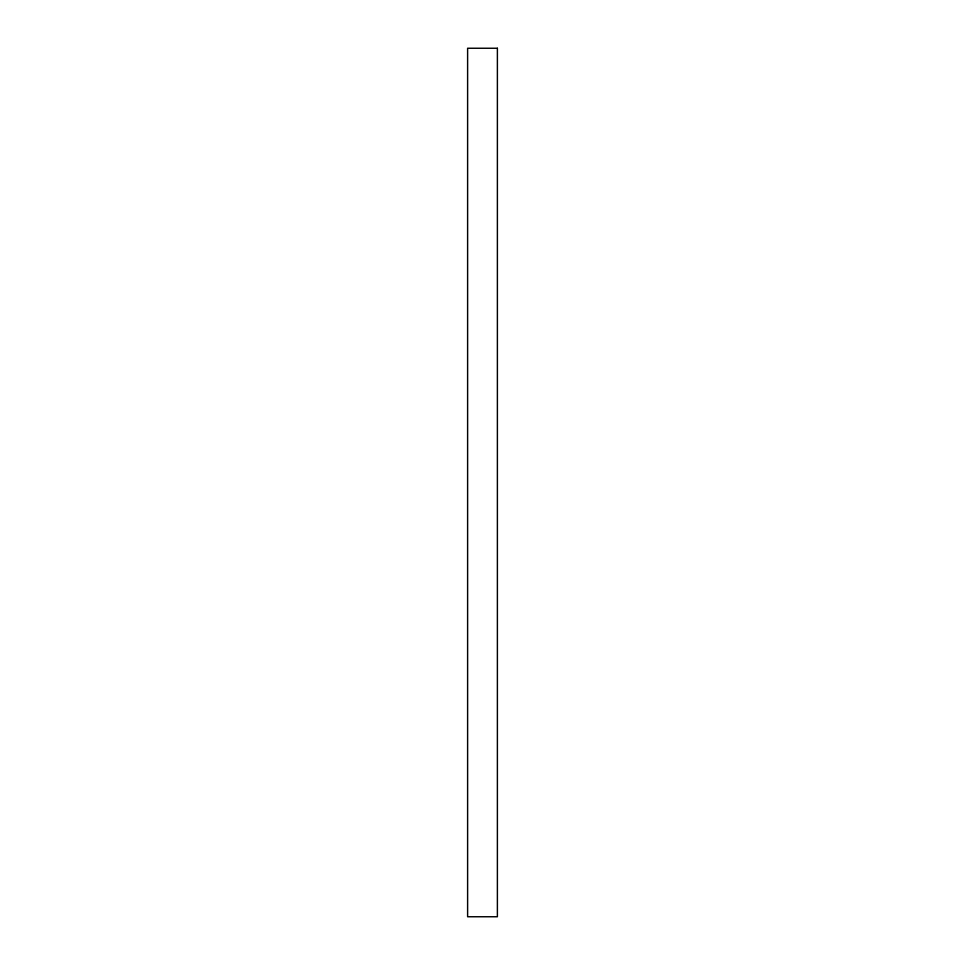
<?xml version="1.0" encoding="UTF-8"?>
<svg xmlns="http://www.w3.org/2000/svg" width="965" height="965" viewBox="0 0 965 965"><rect width="100%" height="100%" fill="white"/><g stroke="black" fill="none" stroke-linecap="round" stroke-linejoin="round"><path stroke-width="1.45" d="M497.385 48.25L467.615 48.25L467.615 916.75L497.385 916.75L497.385 48.25"/></g></svg>
